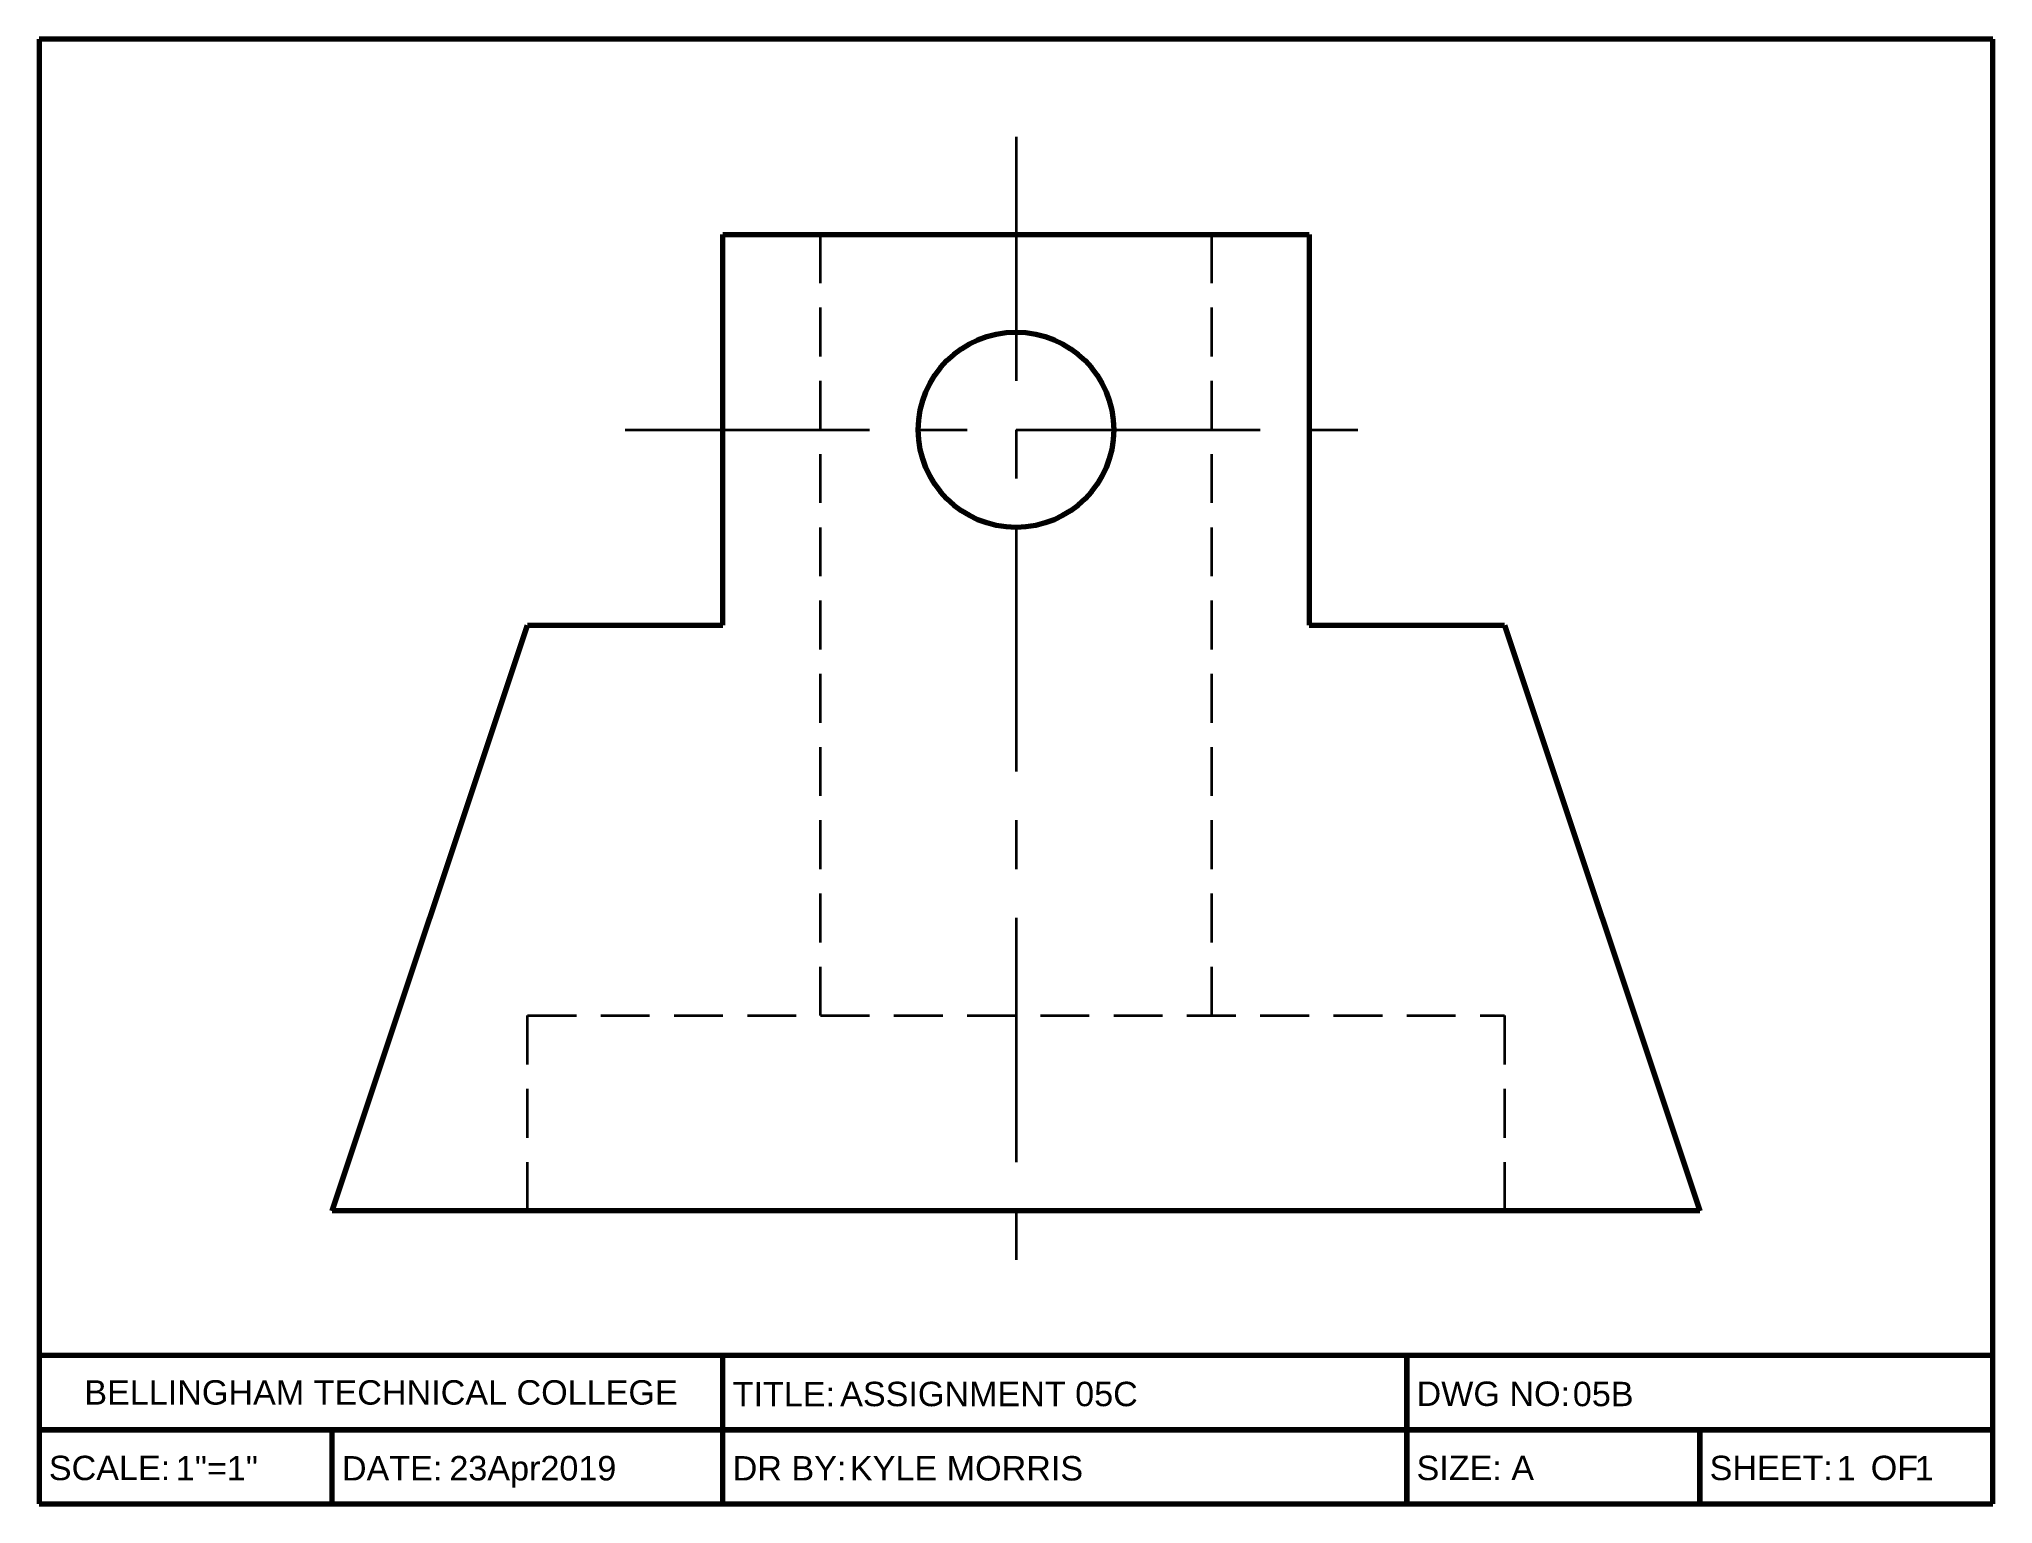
# Model space of a CAD drawing. Header units: inches. Extents: x 0.5 to 10.5, y 0.5 to 8.
import ezdxf
from ezdxf.enums import TextEntityAlignment as Align

# ---------------------------------------------------------------- set-up
doc = ezdxf.new("R2010")
doc.units = ezdxf.units.IN
doc.header["$MEASUREMENT"] = 0
doc.linetypes.add('CENTER', pattern=[2, 1.25, -0.25, 0.25, -0.25])
doc.linetypes.add('HIDDEN', pattern=[0.375, 0.25, -0.125])
for name, color, linetype, lineweight in [('Center', 4, 'CENTER', 35), ('Hidden', 1, 'HIDDEN', 35), ('Object', 7, 'Continuous', 70), ('TitleBox', 7, 'Continuous', 70)]:
    doc.layers.add(name, color=color, linetype=linetype, lineweight=lineweight)
doc.layers.add('TitleText', color=7, linetype='Continuous')
doc.styles.get("Standard").update_dxf_attribs({"font": 'arial.ttf'})

# ---------------------------------------------------------------- blocks, each defined once
blk = doc.blocks.new('TitleAAlt')
at = {"layer": 'TitleBox'}
for p, q in [((10.5, 8), (0.5, 8)), ((0.5, 8), (0.5, 0.5)), ((10.5, 0.5), (10.5, 8)), ((10.5, 1.26), (0.5, 1.26)), ((4, 0.5), (4, 1.26)), ((7.5, 0.88), (7.5, 1.26)), ((7.5, 1.26), (7.5, 0.5)), ((10.5, 0.88), (0.5, 0.88)), ((0.5, 0.88), (10.5, 0.88)), ((2, 0.5), (2, 0.88)), ((7.5, 0.5), (7.5, 0.88)), ((9, 0.5), (9, 0.88)), ((9, 0.88), (9, 0.5)), ((0.5, 0.5), (10.5, 0.5)), ((0.5, 0.5), (10.5, 0.5))]:
    blk.add_line(p, q, dxfattribs=at)
at = {"layer": 'TitleText', "char_height": 0.125}
for s, width, insert, attachment_point in [('BELLINGHAM TECHNICAL COLLEGE', 3.5, (2.25, 1.07), 5), ('TITLE:', 3.5, (4.05, 1), 7), ('DWG NO:', 3, (7.55, 1), 7), ('SCALE:', 1.5, (0.55, 0.62), 7), ('DATE:', 2, (2.05, 0.62), 7), ('DR BY:', 3.5, (4.05, 0.62), 7), ('SIZE: A', 1.5, (7.55, 0.62), 7), ('SHEET:    OF', 1.5, (9.05, 0.62), 7)]:
    blk.add_mtext_dynamic_manual_height_columns(s, width=width, gutter_width=1, heights=[0], dxfattribs=dict(at, insert=insert, attachment_point=attachment_point))
at = {"layer": 'TitleText'}
for tag, p in [('TITLE', (4.6, 0.963)), ('DWGNO', (8.35, 0.963)), ('SCALE', (1.2, 0.583)), ('SHT', (9.7, 0.583)), ('SHTS', (10.1, 0.583))]:
    blk.add_attdef(tag, text='', height=0.125, dxfattribs=at).set_placement(p, align=Align.BOTTOM_LEFT)
at = {"layer": 'TitleText', "flags": 8}
blk.add_attdef('DATE', text='', height=0.125, dxfattribs=at).set_placement((2.6, 0.583), align=Align.BOTTOM_LEFT)
blk.add_attdef('NAME', (4.65, 0.62), '', height=0.125, dxfattribs=at)

msp = doc.modelspace()

# ---------------------------------------------------------------- linework, layer by layer
at = {"layer": 'Center'}
for p, q in [((5.5, 7.5), (5.5, 1.5)), ((3.5, 6), (7.5, 6))]:
    msp.add_line(p, q, dxfattribs=at)
at = {"layer": 'Hidden'}
for p, q in [((4.5, 3), (4.5, 7)), ((6.5, 7), (6.5, 3)), ((3, 2), (3, 3)), ((3, 3), (8, 3)), ((8, 3), (8, 2))]:
    msp.add_line(p, q, dxfattribs=at)
at = {"layer": 'Object'}
for p, q in [((4, 5), (4, 7)), ((4, 7), (7, 7)), ((7, 7), (7, 5)), ((2, 2), (3, 5)), ((3, 5), (4, 5)), ((7, 5), (8, 5)), ((8, 5), (9, 2)), ((9, 2), (2, 2))]:
    msp.add_line(p, q, dxfattribs=at)
msp.add_circle((5.5, 6), 0.5, dxfattribs=at)

# ---------------------------------------------------------------- block references
at = {"layer": 'Object', "lineweight": -3}
ref = msp.add_blockref('TitleAAlt', (0, 0), dxfattribs=at)
ref.add_attrib('SHTS', '1', dxfattribs={"layer": 'TitleText', "height": 0.125}).set_placement((10.1, 0.583), align=Align.BOTTOM_LEFT)
ref.add_attrib('SHT', '1', dxfattribs={"layer": 'TitleText', "height": 0.125}).set_placement((9.7, 0.583), align=Align.BOTTOM_LEFT)
ref.add_attrib('SCALE', '1"=1"', dxfattribs={"layer": 'TitleText', "height": 0.125}).set_placement((1.2, 0.583), align=Align.BOTTOM_LEFT)
ref.add_attrib('DWGNO', '05B', dxfattribs={"layer": 'TitleText', "height": 0.125}).set_placement((8.35, 0.963), align=Align.BOTTOM_LEFT)
ref.add_attrib('DATE', '23Apr2019', dxfattribs={"layer": 'TitleText', "height": 0.125}).set_placement((2.6, 0.583), align=Align.BOTTOM_LEFT)
ref.add_attrib('NAME', 'KYLE MORRIS', (4.65, 0.62), dxfattribs={"layer": 'TitleText', "height": 0.125})
ref.add_attrib('TITLE', 'ASSIGNMENT 05C', dxfattribs={"layer": 'TitleText', "height": 0.125}).set_placement((4.6, 0.963), align=Align.BOTTOM_LEFT)

doc.saveas('drawing.dxf')
